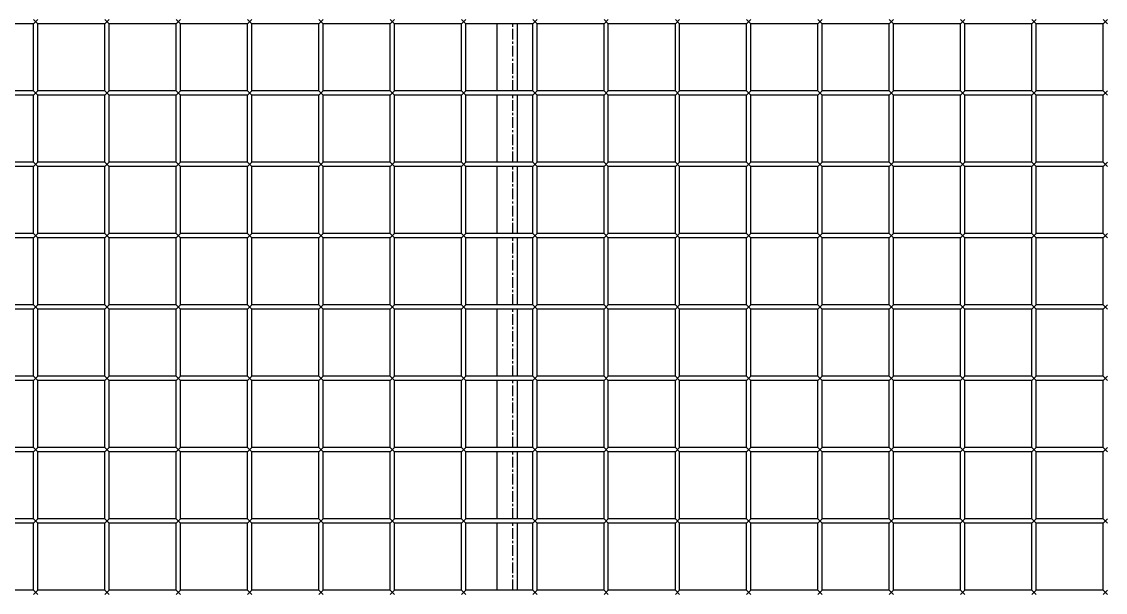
# Model space of a CAD drawing. Header units: millimetres. Extents: x -198529 to 244266, y -64 to 158464.
# Drawn here: x -172015 to -171256, y 119741 to 120141 of the extents above; entities that cross this region are included whole.
import ezdxf

# ---------------------------------------------------------------- set-up
doc = ezdxf.new("R2010")
doc.units = ezdxf.units.MM
doc.linetypes.add('CENTER', pattern=[12, 7.5, -1.5, 1.5, -1.5])
doc.layers.add('0-DCC', color=30, linetype='Continuous')

# ---------------------------------------------------------------- blocks, each defined once
blk = doc.blocks.new('DCC2850x2300(右)')
at = {"color": 0, "linetype": 'Continuous'}
for p, q in [((52286.5, -73603.48), (52283.5, -73606.48)), ((52286.5, -73606.48), (52283.5, -73603.48)), ((52286.5, -73606.48), (52333.5, -73606.48)), ((52286.5, -73653.48), (52286.5, -73606.48)), ((52336.5, -73603.48), (52333.5, -73606.48)), ((52336.5, -73606.48), (52333.5, -73603.48)), ((52333.5, -73653.48), (52333.5, -73606.48)), ((52336.5, -73606.48), (52383.5, -73606.48)), ((52336.5, -73653.48), (52336.5, -73606.48)), ((52386.5, -73603.48), (52383.5, -73606.48)), ((52386.5, -73606.48), (52383.5, -73603.48)), ((52383.5, -73653.48), (52383.5, -73606.48)), ((52386.5, -73606.48), (52433.5, -73606.48)), ((52386.5, -73653.48), (52386.5, -73606.48)), ((52436.5, -73603.48), (52433.5, -73606.48)), ((52436.5, -73606.48), (52433.5, -73603.48)), ((52433.5, -73653.48), (52433.5, -73606.48)), ((52436.5, -73606.48), (52483.5, -73606.48)), ((52436.5, -73653.48), (52436.5, -73606.48)), ((52486.5, -73603.48), (52483.5, -73606.48)), ((52486.5, -73606.48), (52483.5, -73603.48)), ((52483.5, -73653.48), (52483.5, -73606.48)), ((52486.5, -73653.48), (52486.5, -73606.48)), ((52486.5, -73606.48), (52533.5, -73606.48)), ((52536.5, -73603.48), (52533.5, -73606.48)), ((52536.5, -73606.48), (52533.5, -73603.48)), ((52533.5, -73653.48), (52533.5, -73606.48)), ((52536.5, -73653.48), (52536.5, -73606.48)), ((52536.5, -73606.48), (52583.5, -73606.48)), ((52586.5, -73603.48), (52583.5, -73606.48)), ((52586.5, -73606.48), (52583.5, -73603.48)), ((52583.5, -73653.48), (52583.5, -73606.48)), ((52586.5, -73653.48), (52586.5, -73606.48)), ((52586.5, -73606.48), (52633.5, -73606.48)), ((52636.5, -73603.48), (52633.5, -73606.48)), ((52636.5, -73606.48), (52633.5, -73603.48)), ((52633.5, -73653.48), (52633.5, -73606.48)), ((52636.5, -73653.48), (52636.5, -73606.48)), ((52636.5, -73606.48), (52683.5, -73606.48)), ((52686.5, -73603.48), (52683.5, -73606.48)), ((52686.5, -73606.48), (52683.5, -73603.48)), ((52683.5, -73653.48), (52683.5, -73606.48)), ((52686.5, -73653.48), (52686.5, -73606.48)), ((52686.5, -73606.48), (52733.5, -73606.48)), ((52697.5, -73606.48), (52697.5, -73653.48)), ((52711.5, -73653.48), (52711.5, -73606.48)), ((52736.5, -73603.48), (52733.5, -73606.48)), ((52736.5, -73606.48), (52733.5, -73603.48)), ((52733.5, -73653.48), (52733.5, -73606.48)), ((52736.5, -73653.48), (52736.5, -73606.48)), ((52736.5, -73606.48), (52783.5, -73606.48)), ((52786.5, -73603.48), (52783.5, -73606.48)), ((52786.5, -73606.48), (52783.5, -73603.48)), ((52783.5, -73653.48), (52783.5, -73606.48)), ((52786.5, -73653.48), (52786.5, -73606.48)), ((52786.5, -73606.48), (52833.5, -73606.48)), ((52836.5, -73603.48), (52833.5, -73606.48)), ((52836.5, -73606.48), (52833.5, -73603.48)), ((52833.5, -73653.48), (52833.5, -73606.48)), ((52836.5, -73653.48), (52836.5, -73606.48)), ((52836.5, -73606.48), (52883.5, -73606.48)), ((52886.5, -73603.48), (52883.5, -73606.48)), ((52886.5, -73606.48), (52883.5, -73603.48)), ((52883.5, -73653.48), (52883.5, -73606.48)), ((52886.5, -73653.48), (52886.5, -73606.48)), ((52886.5, -73606.48), (52933.5, -73606.48)), ((52936.5, -73603.48), (52933.5, -73606.48)), ((52936.5, -73606.48), (52933.5, -73603.48)), ((52933.5, -73653.48), (52933.5, -73606.48)), ((52936.5, -73653.48), (52936.5, -73606.48)), ((52936.5, -73606.48), (52983.5, -73606.48)), ((52986.5, -73603.48), (52983.5, -73606.48)), ((52986.5, -73606.48), (52983.5, -73603.48)), ((52983.5, -73653.48), (52983.5, -73606.48)), ((52986.5, -73653.48), (52986.5, -73606.48)), ((52986.5, -73606.48), (53033.5, -73606.48)), ((53036.5, -73603.48), (53033.5, -73606.48)), ((53036.5, -73606.48), (53033.5, -73603.48)), ((53033.5, -73653.48), (53033.5, -73606.48)), ((53036.5, -73653.48), (53036.5, -73606.48)), ((53036.5, -73606.48), (53083.5, -73606.48)), ((52286.5, -73653.48), (52283.5, -73656.48)), ((52286.5, -73656.48), (52283.5, -73653.48)), ((52286.5, -73653.48), (52333.5, -73653.48)), ((52336.5, -73653.48), (52333.5, -73656.48)), ((52336.5, -73656.48), (52333.5, -73653.48)), ((52336.5, -73653.48), (52383.5, -73653.48)), ((52386.5, -73653.48), (52383.5, -73656.48)), ((52386.5, -73656.48), (52383.5, -73653.48)), ((52386.5, -73653.48), (52433.5, -73653.48)), ((52436.5, -73653.48), (52433.5, -73656.48)), ((52436.5, -73656.48), (52433.5, -73653.48)), ((52436.5, -73653.48), (52483.5, -73653.48)), ((52486.5, -73653.48), (52483.5, -73656.48)), ((52486.5, -73656.48), (52483.5, -73653.48)), ((52486.5, -73653.48), (52533.5, -73653.48)), ((52536.5, -73653.48), (52533.5, -73656.48)), ((52536.5, -73656.48), (52533.5, -73653.48)), ((52536.5, -73653.48), (52583.5, -73653.48)), ((52586.5, -73653.48), (52583.5, -73656.48)), ((52586.5, -73656.48), (52583.5, -73653.48)), ((52586.5, -73653.48), (52633.5, -73653.48)), ((52636.5, -73653.48), (52633.5, -73656.48)), ((52636.5, -73656.48), (52633.5, -73653.48)), ((52636.5, -73653.48), (52683.5, -73653.48)), ((52686.5, -73653.48), (52683.5, -73656.48)), ((52686.5, -73656.48), (52683.5, -73653.48)), ((52686.5, -73653.48), (52733.5, -73653.48)), ((52736.5, -73653.48), (52733.5, -73656.48)), ((52736.5, -73656.48), (52733.5, -73653.48)), ((52736.5, -73653.48), (52783.5, -73653.48)), ((52786.5, -73653.48), (52783.5, -73656.48)), ((52786.5, -73656.48), (52783.5, -73653.48)), ((52786.5, -73653.48), (52833.5, -73653.48)), ((52836.5, -73653.48), (52833.5, -73656.48)), ((52836.5, -73656.48), (52833.5, -73653.48)), ((52836.5, -73653.48), (52883.5, -73653.48)), ((52886.5, -73653.48), (52883.5, -73656.48)), ((52886.5, -73656.48), (52883.5, -73653.48)), ((52886.5, -73653.48), (52933.5, -73653.48)), ((52936.5, -73653.48), (52933.5, -73656.48)), ((52936.5, -73656.48), (52933.5, -73653.48)), ((52936.5, -73653.48), (52983.5, -73653.48)), ((52986.5, -73653.48), (52983.5, -73656.48)), ((52986.5, -73656.48), (52983.5, -73653.48)), ((52986.5, -73653.48), (53033.5, -73653.48)), ((53036.5, -73653.48), (53033.5, -73656.48)), ((53036.5, -73656.48), (53033.5, -73653.48)), ((53036.5, -73653.48), (53083.5, -73653.48)), ((52286.5, -73656.48), (52333.5, -73656.48)), ((52286.5, -73703.48), (52286.5, -73656.48)), ((52333.5, -73703.48), (52333.5, -73656.48)), ((52336.5, -73656.48), (52383.5, -73656.48)), ((52336.5, -73703.48), (52336.5, -73656.48)), ((52383.5, -73703.48), (52383.5, -73656.48)), ((52386.5, -73656.48), (52433.5, -73656.48)), ((52386.5, -73703.48), (52386.5, -73656.48)), ((52433.5, -73703.48), (52433.5, -73656.48)), ((52436.5, -73656.48), (52483.5, -73656.48)), ((52436.5, -73703.48), (52436.5, -73656.48)), ((52483.5, -73703.48), (52483.5, -73656.48)), ((52486.5, -73703.48), (52486.5, -73656.48)), ((52486.5, -73656.48), (52533.5, -73656.48)), ((52533.5, -73703.48), (52533.5, -73656.48)), ((52536.5, -73703.48), (52536.5, -73656.48)), ((52536.5, -73656.48), (52583.5, -73656.48)), ((52583.5, -73703.48), (52583.5, -73656.48)), ((52586.5, -73703.48), (52586.5, -73656.48)), ((52586.5, -73656.48), (52633.5, -73656.48)), ((52633.5, -73703.48), (52633.5, -73656.48)), ((52636.5, -73703.48), (52636.5, -73656.48)), ((52636.5, -73656.48), (52683.5, -73656.48)), ((52683.5, -73703.48), (52683.5, -73656.48)), ((52686.5, -73703.48), (52686.5, -73656.48)), ((52686.5, -73656.48), (52733.5, -73656.48)), ((52697.5, -73656.48), (52697.5, -73703.48)), ((52711.5, -73703.48), (52711.5, -73656.48)), ((52733.5, -73703.48), (52733.5, -73656.48)), ((52736.5, -73703.48), (52736.5, -73656.48)), ((52736.5, -73656.48), (52783.5, -73656.48)), ((52783.5, -73703.48), (52783.5, -73656.48)), ((52786.5, -73703.48), (52786.5, -73656.48)), ((52786.5, -73656.48), (52833.5, -73656.48)), ((52833.5, -73703.48), (52833.5, -73656.48)), ((52836.5, -73703.48), (52836.5, -73656.48)), ((52836.5, -73656.48), (52883.5, -73656.48)), ((52883.5, -73703.48), (52883.5, -73656.48)), ((52886.5, -73703.48), (52886.5, -73656.48)), ((52886.5, -73656.48), (52933.5, -73656.48)), ((52933.5, -73703.48), (52933.5, -73656.48)), ((52936.5, -73703.48), (52936.5, -73656.48)), ((52936.5, -73656.48), (52983.5, -73656.48)), ((52983.5, -73703.48), (52983.5, -73656.48)), ((52986.5, -73703.48), (52986.5, -73656.48)), ((52986.5, -73656.48), (53033.5, -73656.48)), ((53033.5, -73703.48), (53033.5, -73656.48)), ((53036.5, -73703.48), (53036.5, -73656.48)), ((53036.5, -73656.48), (53083.5, -73656.48)), ((52286.5, -73703.48), (52283.5, -73706.48)), ((52286.5, -73706.48), (52283.5, -73703.48)), ((52286.5, -73703.48), (52333.5, -73703.48)), ((52286.5, -73706.48), (52333.5, -73706.48)), ((52286.5, -73753.48), (52286.5, -73706.48)), ((52336.5, -73703.48), (52333.5, -73706.48)), ((52336.5, -73706.48), (52333.5, -73703.48)), ((52333.5, -73753.48), (52333.5, -73706.48)), ((52336.5, -73703.48), (52383.5, -73703.48)), ((52336.5, -73706.48), (52383.5, -73706.48)), ((52336.5, -73753.48), (52336.5, -73706.48)), ((52386.5, -73703.48), (52383.5, -73706.48)), ((52386.5, -73706.48), (52383.5, -73703.48)), ((52383.5, -73753.48), (52383.5, -73706.48)), ((52386.5, -73703.48), (52433.5, -73703.48)), ((52386.5, -73706.48), (52433.5, -73706.48)), ((52386.5, -73753.48), (52386.5, -73706.48)), ((52436.5, -73703.48), (52433.5, -73706.48)), ((52436.5, -73706.48), (52433.5, -73703.48)), ((52433.5, -73753.48), (52433.5, -73706.48)), ((52436.5, -73703.48), (52483.5, -73703.48)), ((52436.5, -73706.48), (52483.5, -73706.48)), ((52436.5, -73753.48), (52436.5, -73706.48)), ((52486.5, -73703.48), (52483.5, -73706.48)), ((52486.5, -73706.48), (52483.5, -73703.48)), ((52483.5, -73753.48), (52483.5, -73706.48)), ((52486.5, -73703.48), (52533.5, -73703.48)), ((52486.5, -73753.48), (52486.5, -73706.48)), ((52486.5, -73706.48), (52533.5, -73706.48)), ((52536.5, -73703.48), (52533.5, -73706.48)), ((52536.5, -73706.48), (52533.5, -73703.48)), ((52533.5, -73753.48), (52533.5, -73706.48)), ((52536.5, -73703.48), (52583.5, -73703.48)), ((52536.5, -73753.48), (52536.5, -73706.48)), ((52536.5, -73706.48), (52583.5, -73706.48)), ((52586.5, -73703.48), (52583.5, -73706.48)), ((52586.5, -73706.48), (52583.5, -73703.48)), ((52583.5, -73753.48), (52583.5, -73706.48)), ((52586.5, -73703.48), (52633.5, -73703.48)), ((52586.5, -73753.48), (52586.5, -73706.48)), ((52586.5, -73706.48), (52633.5, -73706.48)), ((52636.5, -73703.48), (52633.5, -73706.48)), ((52636.5, -73706.48), (52633.5, -73703.48)), ((52633.5, -73753.48), (52633.5, -73706.48)), ((52636.5, -73703.48), (52683.5, -73703.48)), ((52636.5, -73753.48), (52636.5, -73706.48)), ((52636.5, -73706.48), (52683.5, -73706.48)), ((52686.5, -73703.48), (52683.5, -73706.48)), ((52686.5, -73706.48), (52683.5, -73703.48)), ((52683.5, -73753.48), (52683.5, -73706.48)), ((52686.5, -73703.48), (52733.5, -73703.48)), ((52686.5, -73753.48), (52686.5, -73706.48)), ((52686.5, -73706.48), (52733.5, -73706.48)), ((52697.5, -73706.48), (52697.5, -73753.48)), ((52711.5, -73753.48), (52711.5, -73706.48)), ((52736.5, -73703.48), (52733.5, -73706.48)), ((52736.5, -73706.48), (52733.5, -73703.48)), ((52733.5, -73753.48), (52733.5, -73706.48)), ((52736.5, -73703.48), (52783.5, -73703.48)), ((52736.5, -73753.48), (52736.5, -73706.48)), ((52736.5, -73706.48), (52783.5, -73706.48)), ((52786.5, -73703.48), (52783.5, -73706.48)), ((52786.5, -73706.48), (52783.5, -73703.48)), ((52783.5, -73753.48), (52783.5, -73706.48)), ((52786.5, -73703.48), (52833.5, -73703.48)), ((52786.5, -73753.48), (52786.5, -73706.48)), ((52786.5, -73706.48), (52833.5, -73706.48)), ((52836.5, -73703.48), (52833.5, -73706.48)), ((52836.5, -73706.48), (52833.5, -73703.48)), ((52833.5, -73753.48), (52833.5, -73706.48)), ((52836.5, -73703.48), (52883.5, -73703.48)), ((52836.5, -73753.48), (52836.5, -73706.48)), ((52836.5, -73706.48), (52883.5, -73706.48)), ((52886.5, -73703.48), (52883.5, -73706.48)), ((52886.5, -73706.48), (52883.5, -73703.48)), ((52883.5, -73753.48), (52883.5, -73706.48)), ((52886.5, -73703.48), (52933.5, -73703.48)), ((52886.5, -73753.48), (52886.5, -73706.48)), ((52886.5, -73706.48), (52933.5, -73706.48)), ((52936.5, -73703.48), (52933.5, -73706.48)), ((52936.5, -73706.48), (52933.5, -73703.48)), ((52933.5, -73753.48), (52933.5, -73706.48)), ((52936.5, -73703.48), (52983.5, -73703.48)), ((52936.5, -73753.48), (52936.5, -73706.48)), ((52936.5, -73706.48), (52983.5, -73706.48)), ((52986.5, -73703.48), (52983.5, -73706.48)), ((52986.5, -73706.48), (52983.5, -73703.48)), ((52983.5, -73753.48), (52983.5, -73706.48)), ((52986.5, -73703.48), (53033.5, -73703.48)), ((52986.5, -73753.48), (52986.5, -73706.48)), ((52986.5, -73706.48), (53033.5, -73706.48)), ((53036.5, -73703.48), (53033.5, -73706.48)), ((53036.5, -73706.48), (53033.5, -73703.48)), ((53033.5, -73753.48), (53033.5, -73706.48)), ((53036.5, -73703.48), (53083.5, -73703.48)), ((53036.5, -73753.48), (53036.5, -73706.48)), ((53036.5, -73706.48), (53083.5, -73706.48)), ((52286.5, -73753.48), (52283.5, -73756.48)), ((52286.5, -73756.48), (52283.5, -73753.48)), ((52286.5, -73753.48), (52333.5, -73753.48)), ((52286.5, -73756.48), (52333.5, -73756.48)), ((52286.5, -73803.48), (52286.5, -73756.48)), ((52336.5, -73753.48), (52333.5, -73756.48)), ((52336.5, -73756.48), (52333.5, -73753.48)), ((52333.5, -73803.48), (52333.5, -73756.48)), ((52336.5, -73753.48), (52383.5, -73753.48)), ((52336.5, -73756.48), (52383.5, -73756.48)), ((52336.5, -73803.48), (52336.5, -73756.48)), ((52386.5, -73753.48), (52383.5, -73756.48)), ((52386.5, -73756.48), (52383.5, -73753.48)), ((52383.5, -73803.48), (52383.5, -73756.48)), ((52386.5, -73753.48), (52433.5, -73753.48)), ((52386.5, -73756.48), (52433.5, -73756.48)), ((52386.5, -73803.48), (52386.5, -73756.48)), ((52436.5, -73753.48), (52433.5, -73756.48)), ((52436.5, -73756.48), (52433.5, -73753.48)), ((52433.5, -73803.48), (52433.5, -73756.48)), ((52436.5, -73753.48), (52483.5, -73753.48)), ((52436.5, -73756.48), (52483.5, -73756.48)), ((52436.5, -73803.48), (52436.5, -73756.48)), ((52486.5, -73753.48), (52483.5, -73756.48)), ((52486.5, -73756.48), (52483.5, -73753.48)), ((52483.5, -73803.48), (52483.5, -73756.48)), ((52486.5, -73753.48), (52533.5, -73753.48)), ((52486.5, -73756.48), (52533.5, -73756.48)), ((52486.5, -73803.48), (52486.5, -73756.48)), ((52536.5, -73753.48), (52533.5, -73756.48)), ((52536.5, -73756.48), (52533.5, -73753.48)), ((52533.5, -73803.48), (52533.5, -73756.48)), ((52536.5, -73753.48), (52583.5, -73753.48)), ((52536.5, -73756.48), (52583.5, -73756.48)), ((52536.5, -73803.48), (52536.5, -73756.48)), ((52586.5, -73753.48), (52583.5, -73756.48)), ((52586.5, -73756.48), (52583.5, -73753.48)), ((52583.5, -73803.48), (52583.5, -73756.48)), ((52586.5, -73753.48), (52633.5, -73753.48)), ((52586.5, -73756.48), (52633.5, -73756.48)), ((52586.5, -73803.48), (52586.5, -73756.48)), ((52636.5, -73753.48), (52633.5, -73756.48)), ((52636.5, -73756.48), (52633.5, -73753.48)), ((52633.5, -73803.48), (52633.5, -73756.48)), ((52636.5, -73753.48), (52683.5, -73753.48)), ((52636.5, -73803.48), (52636.5, -73756.48)), ((52636.5, -73756.48), (52683.5, -73756.48)), ((52686.5, -73753.48), (52683.5, -73756.48)), ((52686.5, -73756.48), (52683.5, -73753.48)), ((52683.5, -73803.48), (52683.5, -73756.48)), ((52686.5, -73753.48), (52733.5, -73753.48)), ((52686.5, -73803.48), (52686.5, -73756.48)), ((52686.5, -73756.48), (52733.5, -73756.48)), ((52697.5, -73756.48), (52697.5, -73803.48)), ((52711.5, -73803.48), (52711.5, -73756.48)), ((52736.5, -73753.48), (52733.5, -73756.48)), ((52736.5, -73756.48), (52733.5, -73753.48)), ((52733.5, -73803.48), (52733.5, -73756.48)), ((52736.5, -73753.48), (52783.5, -73753.48)), ((52736.5, -73803.48), (52736.5, -73756.48)), ((52736.5, -73756.48), (52783.5, -73756.48)), ((52786.5, -73753.48), (52783.5, -73756.48)), ((52786.5, -73756.48), (52783.5, -73753.48)), ((52783.5, -73803.48), (52783.5, -73756.48)), ((52786.5, -73753.48), (52833.5, -73753.48)), ((52786.5, -73803.48), (52786.5, -73756.48)), ((52786.5, -73756.48), (52833.5, -73756.48)), ((52836.5, -73753.48), (52833.5, -73756.48)), ((52836.5, -73756.48), (52833.5, -73753.48)), ((52833.5, -73803.48), (52833.5, -73756.48)), ((52836.5, -73753.48), (52883.5, -73753.48)), ((52836.5, -73803.48), (52836.5, -73756.48)), ((52836.5, -73756.48), (52883.5, -73756.48)), ((52886.5, -73753.48), (52883.5, -73756.48)), ((52886.5, -73756.48), (52883.5, -73753.48)), ((52883.5, -73803.48), (52883.5, -73756.48)), ((52886.5, -73753.48), (52933.5, -73753.48)), ((52886.5, -73803.48), (52886.5, -73756.48)), ((52886.5, -73756.48), (52933.5, -73756.48)), ((52936.5, -73753.48), (52933.5, -73756.48)), ((52936.5, -73756.48), (52933.5, -73753.48)), ((52933.5, -73803.48), (52933.5, -73756.48)), ((52936.5, -73753.48), (52983.5, -73753.48)), ((52936.5, -73803.48), (52936.5, -73756.48)), ((52936.5, -73756.48), (52983.5, -73756.48)), ((52986.5, -73753.48), (52983.5, -73756.48)), ((52986.5, -73756.48), (52983.5, -73753.48)), ((52983.5, -73803.48), (52983.5, -73756.48)), ((52986.5, -73753.48), (53033.5, -73753.48)), ((52986.5, -73803.48), (52986.5, -73756.48)), ((52986.5, -73756.48), (53033.5, -73756.48)), ((53036.5, -73753.48), (53033.5, -73756.48)), ((53036.5, -73756.48), (53033.5, -73753.48)), ((53033.5, -73803.48), (53033.5, -73756.48)), ((53036.5, -73753.48), (53083.5, -73753.48)), ((53036.5, -73803.48), (53036.5, -73756.48)), ((53036.5, -73756.48), (53083.5, -73756.48)), ((52286.5, -73803.48), (52283.5, -73806.48)), ((52286.5, -73806.48), (52283.5, -73803.48)), ((52286.5, -73803.48), (52333.5, -73803.48)), ((52286.5, -73806.48), (52333.5, -73806.48)), ((52286.5, -73853.48), (52286.5, -73806.48)), ((52336.5, -73803.48), (52333.5, -73806.48)), ((52336.5, -73806.48), (52333.5, -73803.48)), ((52333.5, -73853.48), (52333.5, -73806.48)), ((52336.5, -73803.48), (52383.5, -73803.48)), ((52336.5, -73806.48), (52383.5, -73806.48)), ((52336.5, -73853.48), (52336.5, -73806.48)), ((52386.5, -73803.48), (52383.5, -73806.48)), ((52386.5, -73806.48), (52383.5, -73803.48)), ((52383.5, -73853.48), (52383.5, -73806.48)), ((52386.5, -73803.48), (52433.5, -73803.48)), ((52386.5, -73806.48), (52433.5, -73806.48)), ((52386.5, -73853.48), (52386.5, -73806.48)), ((52436.5, -73803.48), (52433.5, -73806.48)), ((52436.5, -73806.48), (52433.5, -73803.48)), ((52433.5, -73853.48), (52433.5, -73806.48)), ((52436.5, -73803.48), (52483.5, -73803.48)), ((52436.5, -73806.48), (52483.5, -73806.48)), ((52436.5, -73853.48), (52436.5, -73806.48)), ((52486.5, -73803.48), (52483.5, -73806.48)), ((52486.5, -73806.48), (52483.5, -73803.48)), ((52483.5, -73853.48), (52483.5, -73806.48)), ((52486.5, -73803.48), (52533.5, -73803.48)), ((52486.5, -73806.48), (52533.5, -73806.48)), ((52486.5, -73853.48), (52486.5, -73806.48)), ((52536.5, -73803.48), (52533.5, -73806.48)), ((52536.5, -73806.48), (52533.5, -73803.48)), ((52533.5, -73853.48), (52533.5, -73806.48)), ((52536.5, -73803.48), (52583.5, -73803.48)), ((52536.5, -73806.48), (52583.5, -73806.48)), ((52536.5, -73853.48), (52536.5, -73806.48)), ((52586.5, -73803.48), (52583.5, -73806.48)), ((52586.5, -73806.48), (52583.5, -73803.48)), ((52583.5, -73853.48), (52583.5, -73806.48)), ((52586.5, -73803.48), (52633.5, -73803.48)), ((52586.5, -73806.48), (52633.5, -73806.48)), ((52586.5, -73853.48), (52586.5, -73806.48)), ((52636.5, -73803.48), (52633.5, -73806.48)), ((52636.5, -73806.48), (52633.5, -73803.48)), ((52633.5, -73853.48), (52633.5, -73806.48)), ((52636.5, -73803.48), (52683.5, -73803.48)), ((52636.5, -73853.48), (52636.5, -73806.48)), ((52636.5, -73806.48), (52683.5, -73806.48)), ((52686.5, -73803.48), (52683.5, -73806.48)), ((52686.5, -73806.48), (52683.5, -73803.48)), ((52683.5, -73853.48), (52683.5, -73806.48)), ((52686.5, -73803.48), (52733.5, -73803.48)), ((52686.5, -73853.48), (52686.5, -73806.48)), ((52686.5, -73806.48), (52733.5, -73806.48)), ((52697.5, -73806.48), (52697.5, -73853.48)), ((52711.5, -73853.48), (52711.5, -73806.48)), ((52736.5, -73803.48), (52733.5, -73806.48)), ((52736.5, -73806.48), (52733.5, -73803.48)), ((52733.5, -73853.48), (52733.5, -73806.48)), ((52736.5, -73803.48), (52783.5, -73803.48)), ((52736.5, -73853.48), (52736.5, -73806.48)), ((52736.5, -73806.48), (52783.5, -73806.48)), ((52786.5, -73803.48), (52783.5, -73806.48)), ((52786.5, -73806.48), (52783.5, -73803.48)), ((52783.5, -73853.48), (52783.5, -73806.48)), ((52786.5, -73803.48), (52833.5, -73803.48)), ((52786.5, -73853.48), (52786.5, -73806.48)), ((52786.5, -73806.48), (52833.5, -73806.48)), ((52836.5, -73803.48), (52833.5, -73806.48)), ((52836.5, -73806.48), (52833.5, -73803.48)), ((52833.5, -73853.48), (52833.5, -73806.48)), ((52836.5, -73803.48), (52883.5, -73803.48)), ((52836.5, -73853.48), (52836.5, -73806.48)), ((52836.5, -73806.48), (52883.5, -73806.48)), ((52886.5, -73803.48), (52883.5, -73806.48)), ((52886.5, -73806.48), (52883.5, -73803.48)), ((52883.5, -73853.48), (52883.5, -73806.48)), ((52886.5, -73803.48), (52933.5, -73803.48)), ((52886.5, -73853.48), (52886.5, -73806.48)), ((52886.5, -73806.48), (52933.5, -73806.48)), ((52936.5, -73803.48), (52933.5, -73806.48)), ((52936.5, -73806.48), (52933.5, -73803.48)), ((52933.5, -73853.48), (52933.5, -73806.48)), ((52936.5, -73803.48), (52983.5, -73803.48)), ((52936.5, -73853.48), (52936.5, -73806.48)), ((52936.5, -73806.48), (52983.5, -73806.48)), ((52986.5, -73803.48), (52983.5, -73806.48)), ((52986.5, -73806.48), (52983.5, -73803.48)), ((52983.5, -73853.48), (52983.5, -73806.48)), ((52986.5, -73803.48), (53033.5, -73803.48)), ((52986.5, -73853.48), (52986.5, -73806.48)), ((52986.5, -73806.48), (53033.5, -73806.48)), ((53036.5, -73803.48), (53033.5, -73806.48)), ((53036.5, -73806.48), (53033.5, -73803.48)), ((53033.5, -73853.48), (53033.5, -73806.48)), ((53036.5, -73803.48), (53083.5, -73803.48)), ((53036.5, -73853.48), (53036.5, -73806.48)), ((53036.5, -73806.48), (53083.5, -73806.48)), ((52286.5, -73853.48), (52283.5, -73856.48)), ((52286.5, -73856.48), (52283.5, -73853.48)), ((52286.5, -73853.48), (52333.5, -73853.48)), ((52286.5, -73856.48), (52333.5, -73856.48)), ((52286.5, -73903.48), (52286.5, -73856.48)), ((52336.5, -73853.48), (52333.5, -73856.48)), ((52336.5, -73856.48), (52333.5, -73853.48)), ((52333.5, -73903.48), (52333.5, -73856.48)), ((52336.5, -73853.48), (52383.5, -73853.48)), ((52336.5, -73856.48), (52383.5, -73856.48)), ((52336.5, -73903.48), (52336.5, -73856.48)), ((52386.5, -73853.48), (52383.5, -73856.48)), ((52386.5, -73856.48), (52383.5, -73853.48)), ((52383.5, -73903.48), (52383.5, -73856.48)), ((52386.5, -73853.48), (52433.5, -73853.48)), ((52386.5, -73856.48), (52433.5, -73856.48)), ((52386.5, -73903.48), (52386.5, -73856.48)), ((52436.5, -73853.48), (52433.5, -73856.48)), ((52436.5, -73856.48), (52433.5, -73853.48)), ((52433.5, -73903.48), (52433.5, -73856.48)), ((52436.5, -73853.48), (52483.5, -73853.48)), ((52436.5, -73856.48), (52483.5, -73856.48)), ((52436.5, -73903.48), (52436.5, -73856.48)), ((52486.5, -73853.48), (52483.5, -73856.48)), ((52486.5, -73856.48), (52483.5, -73853.48)), ((52483.5, -73903.48), (52483.5, -73856.48)), ((52486.5, -73853.48), (52533.5, -73853.48)), ((52486.5, -73856.48), (52533.5, -73856.48)), ((52486.5, -73903.48), (52486.5, -73856.48)), ((52536.5, -73853.48), (52533.5, -73856.48)), ((52536.5, -73856.48), (52533.5, -73853.48)), ((52533.5, -73903.48), (52533.5, -73856.48)), ((52536.5, -73853.48), (52583.5, -73853.48)), ((52536.5, -73856.48), (52583.5, -73856.48)), ((52536.5, -73903.48), (52536.5, -73856.48)), ((52586.5, -73853.48), (52583.5, -73856.48)), ((52586.5, -73856.48), (52583.5, -73853.48)), ((52583.5, -73903.48), (52583.5, -73856.48)), ((52586.5, -73853.48), (52633.5, -73853.48)), ((52586.5, -73856.48), (52633.5, -73856.48)), ((52586.5, -73903.48), (52586.5, -73856.48)), ((52636.5, -73853.48), (52633.5, -73856.48)), ((52636.5, -73856.48), (52633.5, -73853.48)), ((52633.5, -73903.48), (52633.5, -73856.48)), ((52636.5, -73853.48), (52683.5, -73853.48)), ((52636.5, -73903.48), (52636.5, -73856.48)), ((52636.5, -73856.48), (52683.5, -73856.48)), ((52686.5, -73853.48), (52683.5, -73856.48)), ((52686.5, -73856.48), (52683.5, -73853.48)), ((52683.5, -73903.48), (52683.5, -73856.48)), ((52686.5, -73853.48), (52733.5, -73853.48)), ((52686.5, -73903.48), (52686.5, -73856.48)), ((52686.5, -73856.48), (52733.5, -73856.48)), ((52697.5, -73856.48), (52697.5, -73903.48)), ((52711.5, -73903.48), (52711.5, -73856.48)), ((52736.5, -73853.48), (52733.5, -73856.48)), ((52736.5, -73856.48), (52733.5, -73853.48)), ((52733.5, -73903.48), (52733.5, -73856.48)), ((52736.5, -73853.48), (52783.5, -73853.48)), ((52736.5, -73903.48), (52736.5, -73856.48)), ((52736.5, -73856.48), (52783.5, -73856.48)), ((52786.5, -73853.48), (52783.5, -73856.48)), ((52786.5, -73856.48), (52783.5, -73853.48)), ((52783.5, -73903.48), (52783.5, -73856.48)), ((52786.5, -73853.48), (52833.5, -73853.48)), ((52786.5, -73903.48), (52786.5, -73856.48)), ((52786.5, -73856.48), (52833.5, -73856.48)), ((52836.5, -73853.48), (52833.5, -73856.48)), ((52836.5, -73856.48), (52833.5, -73853.48)), ((52833.5, -73903.48), (52833.5, -73856.48)), ((52836.5, -73853.48), (52883.5, -73853.48)), ((52836.5, -73903.48), (52836.5, -73856.48)), ((52836.5, -73856.48), (52883.5, -73856.48)), ((52886.5, -73853.48), (52883.5, -73856.48)), ((52886.5, -73856.48), (52883.5, -73853.48)), ((52883.5, -73903.48), (52883.5, -73856.48)), ((52886.5, -73853.48), (52933.5, -73853.48)), ((52886.5, -73903.48), (52886.5, -73856.48)), ((52886.5, -73856.48), (52933.5, -73856.48)), ((52936.5, -73853.48), (52933.5, -73856.48)), ((52936.5, -73856.48), (52933.5, -73853.48)), ((52933.5, -73903.48), (52933.5, -73856.48)), ((52936.5, -73853.48), (52983.5, -73853.48)), ((52936.5, -73903.48), (52936.5, -73856.48)), ((52936.5, -73856.48), (52983.5, -73856.48)), ((52986.5, -73853.48), (52983.5, -73856.48)), ((52986.5, -73856.48), (52983.5, -73853.48)), ((52983.5, -73903.48), (52983.5, -73856.48)), ((52986.5, -73853.48), (53033.5, -73853.48)), ((52986.5, -73903.48), (52986.5, -73856.48)), ((52986.5, -73856.48), (53033.5, -73856.48)), ((53036.5, -73853.48), (53033.5, -73856.48)), ((53036.5, -73856.48), (53033.5, -73853.48)), ((53033.5, -73903.48), (53033.5, -73856.48)), ((53036.5, -73853.48), (53083.5, -73853.48)), ((53036.5, -73903.48), (53036.5, -73856.48)), ((53036.5, -73856.48), (53083.5, -73856.48)), ((52286.5, -73903.48), (52283.5, -73906.48)), ((52286.5, -73906.48), (52283.5, -73903.48)), ((52286.5, -73903.48), (52333.5, -73903.48)), ((52336.5, -73903.48), (52333.5, -73906.48)), ((52336.5, -73906.48), (52333.5, -73903.48)), ((52336.5, -73903.48), (52383.5, -73903.48)), ((52386.5, -73903.48), (52383.5, -73906.48)), ((52386.5, -73906.48), (52383.5, -73903.48)), ((52386.5, -73903.48), (52433.5, -73903.48)), ((52436.5, -73903.48), (52433.5, -73906.48)), ((52436.5, -73906.48), (52433.5, -73903.48)), ((52436.5, -73903.48), (52483.5, -73903.48)), ((52486.5, -73903.48), (52483.5, -73906.48)), ((52486.5, -73906.48), (52483.5, -73903.48)), ((52486.5, -73903.48), (52533.5, -73903.48)), ((52536.5, -73903.48), (52533.5, -73906.48)), ((52536.5, -73906.48), (52533.5, -73903.48)), ((52536.5, -73903.48), (52583.5, -73903.48)), ((52586.5, -73903.48), (52583.5, -73906.48)), ((52586.5, -73906.48), (52583.5, -73903.48)), ((52586.5, -73903.48), (52633.5, -73903.48)), ((52636.5, -73903.48), (52633.5, -73906.48)), ((52636.5, -73906.48), (52633.5, -73903.48)), ((52636.5, -73903.48), (52683.5, -73903.48)), ((52686.5, -73903.48), (52683.5, -73906.48)), ((52686.5, -73906.48), (52683.5, -73903.48)), ((52686.5, -73903.48), (52733.5, -73903.48)), ((52736.5, -73903.48), (52733.5, -73906.48)), ((52736.5, -73906.48), (52733.5, -73903.48)), ((52736.5, -73903.48), (52783.5, -73903.48)), ((52786.5, -73903.48), (52783.5, -73906.48)), ((52786.5, -73906.48), (52783.5, -73903.48)), ((52786.5, -73903.48), (52833.5, -73903.48)), ((52836.5, -73903.48), (52833.5, -73906.48)), ((52836.5, -73906.48), (52833.5, -73903.48)), ((52836.5, -73903.48), (52883.5, -73903.48)), ((52886.5, -73903.48), (52883.5, -73906.48)), ((52886.5, -73906.48), (52883.5, -73903.48)), ((52886.5, -73903.48), (52933.5, -73903.48)), ((52936.5, -73903.48), (52933.5, -73906.48)), ((52936.5, -73906.48), (52933.5, -73903.48)), ((52936.5, -73903.48), (52983.5, -73903.48)), ((52986.5, -73903.48), (52983.5, -73906.48)), ((52986.5, -73906.48), (52983.5, -73903.48)), ((52986.5, -73903.48), (53033.5, -73903.48)), ((53036.5, -73903.48), (53033.5, -73906.48)), ((53036.5, -73906.48), (53033.5, -73903.48)), ((53036.5, -73903.48), (53083.5, -73903.48)), ((52286.5, -73906.48), (52333.5, -73906.48)), ((52286.5, -73953.48), (52286.5, -73906.48)), ((52333.5, -73953.48), (52333.5, -73906.48)), ((52336.5, -73906.48), (52383.5, -73906.48)), ((52336.5, -73953.48), (52336.5, -73906.48)), ((52383.5, -73953.48), (52383.5, -73906.48)), ((52386.5, -73906.48), (52433.5, -73906.48)), ((52386.5, -73953.48), (52386.5, -73906.48)), ((52433.5, -73953.48), (52433.5, -73906.48)), ((52436.5, -73906.48), (52483.5, -73906.48)), ((52436.5, -73953.48), (52436.5, -73906.48)), ((52483.5, -73953.48), (52483.5, -73906.48)), ((52486.5, -73906.48), (52533.5, -73906.48)), ((52486.5, -73953.48), (52486.5, -73906.48)), ((52533.5, -73953.48), (52533.5, -73906.48)), ((52536.5, -73906.48), (52583.5, -73906.48)), ((52536.5, -73953.48), (52536.5, -73906.48)), ((52583.5, -73953.48), (52583.5, -73906.48)), ((52586.5, -73906.48), (52633.5, -73906.48)), ((52586.5, -73953.48), (52586.5, -73906.48)), ((52633.5, -73953.48), (52633.5, -73906.48)), ((52636.5, -73906.48), (52683.5, -73906.48)), ((52636.5, -73953.48), (52636.5, -73906.48)), ((52683.5, -73953.48), (52683.5, -73906.48)), ((52686.5, -73906.48), (52733.5, -73906.48)), ((52686.5, -73953.48), (52686.5, -73906.48)), ((52697.5, -73906.48), (52697.5, -73953.48)), ((52711.5, -73953.48), (52711.5, -73906.48)), ((52733.5, -73953.48), (52733.5, -73906.48)), ((52736.5, -73906.48), (52783.5, -73906.48)), ((52736.5, -73953.48), (52736.5, -73906.48)), ((52783.5, -73953.48), (52783.5, -73906.48)), ((52786.5, -73953.48), (52786.5, -73906.48)), ((52786.5, -73906.48), (52833.5, -73906.48)), ((52833.5, -73953.48), (52833.5, -73906.48)), ((52836.5, -73953.48), (52836.5, -73906.48)), ((52836.5, -73906.48), (52883.5, -73906.48)), ((52883.5, -73953.48), (52883.5, -73906.48)), ((52886.5, -73953.48), (52886.5, -73906.48)), ((52886.5, -73906.48), (52933.5, -73906.48)), ((52933.5, -73953.48), (52933.5, -73906.48)), ((52936.5, -73953.48), (52936.5, -73906.48)), ((52936.5, -73906.48), (52983.5, -73906.48)), ((52983.5, -73953.48), (52983.5, -73906.48)), ((52986.5, -73953.48), (52986.5, -73906.48)), ((52986.5, -73906.48), (53033.5, -73906.48)), ((53033.5, -73953.48), (53033.5, -73906.48)), ((53036.5, -73953.48), (53036.5, -73906.48)), ((53036.5, -73906.48), (53083.5, -73906.48)), ((52286.5, -73953.48), (52283.5, -73956.48)), ((52286.5, -73956.48), (52283.5, -73953.48)), ((52286.5, -73953.48), (52333.5, -73953.48)), ((52286.5, -73956.48), (52333.5, -73956.48)), ((52286.5, -74003.48), (52286.5, -73956.48)), ((52336.5, -73953.48), (52333.5, -73956.48)), ((52336.5, -73956.48), (52333.5, -73953.48)), ((52333.5, -74003.48), (52333.5, -73956.48)), ((52336.5, -73953.48), (52383.5, -73953.48)), ((52336.5, -73956.48), (52383.5, -73956.48)), ((52336.5, -74003.48), (52336.5, -73956.48)), ((52386.5, -73953.48), (52383.5, -73956.48)), ((52386.5, -73956.48), (52383.5, -73953.48)), ((52383.5, -74003.48), (52383.5, -73956.48)), ((52386.5, -73953.48), (52433.5, -73953.48)), ((52386.5, -73956.48), (52433.5, -73956.48)), ((52386.5, -74003.48), (52386.5, -73956.48)), ((52436.5, -73953.48), (52433.5, -73956.48)), ((52436.5, -73956.48), (52433.5, -73953.48)), ((52433.5, -74003.48), (52433.5, -73956.48)), ((52436.5, -73953.48), (52483.5, -73953.48)), ((52436.5, -73956.48), (52483.5, -73956.48)), ((52436.5, -74003.48), (52436.5, -73956.48)), ((52486.5, -73953.48), (52483.5, -73956.48)), ((52486.5, -73956.48), (52483.5, -73953.48)), ((52483.5, -74003.48), (52483.5, -73956.48)), ((52486.5, -73953.48), (52533.5, -73953.48)), ((52486.5, -73956.48), (52533.5, -73956.48)), ((52486.5, -74003.48), (52486.5, -73956.48)), ((52536.5, -73953.48), (52533.5, -73956.48)), ((52536.5, -73956.48), (52533.5, -73953.48)), ((52533.5, -74003.48), (52533.5, -73956.48)), ((52536.5, -73953.48), (52583.5, -73953.48)), ((52536.5, -73956.48), (52583.5, -73956.48)), ((52536.5, -74003.48), (52536.5, -73956.48)), ((52586.5, -73953.48), (52583.5, -73956.48)), ((52586.5, -73956.48), (52583.5, -73953.48)), ((52583.5, -74003.48), (52583.5, -73956.48)), ((52586.5, -73953.48), (52633.5, -73953.48)), ((52586.5, -73956.48), (52633.5, -73956.48)), ((52586.5, -74003.48), (52586.5, -73956.48)), ((52636.5, -73953.48), (52633.5, -73956.48)), ((52636.5, -73956.48), (52633.5, -73953.48)), ((52633.5, -74003.48), (52633.5, -73956.48)), ((52636.5, -73953.48), (52683.5, -73953.48)), ((52636.5, -73956.48), (52683.5, -73956.48)), ((52636.5, -74003.48), (52636.5, -73956.48)), ((52686.5, -73953.48), (52683.5, -73956.48)), ((52686.5, -73956.48), (52683.5, -73953.48)), ((52683.5, -74003.48), (52683.5, -73956.48)), ((52686.5, -73953.48), (52733.5, -73953.48)), ((52686.5, -73956.48), (52733.5, -73956.48)), ((52686.5, -74003.48), (52686.5, -73956.48)), ((52697.5, -73956.48), (52697.5, -74003.48)), ((52711.5, -74003.48), (52711.5, -73956.48)), ((52736.5, -73953.48), (52733.5, -73956.48)), ((52736.5, -73956.48), (52733.5, -73953.48)), ((52733.5, -74003.48), (52733.5, -73956.48)), ((52736.5, -73953.48), (52783.5, -73953.48)), ((52736.5, -73956.48), (52783.5, -73956.48)), ((52736.5, -74003.48), (52736.5, -73956.48)), ((52786.5, -73953.48), (52783.5, -73956.48)), ((52786.5, -73956.48), (52783.5, -73953.48)), ((52783.5, -74003.48), (52783.5, -73956.48)), ((52786.5, -73953.48), (52833.5, -73953.48)), ((52786.5, -74003.48), (52786.5, -73956.48)), ((52786.5, -73956.48), (52833.5, -73956.48)), ((52836.5, -73953.48), (52833.5, -73956.48)), ((52836.5, -73956.48), (52833.5, -73953.48)), ((52833.5, -74003.48), (52833.5, -73956.48)), ((52836.5, -73953.48), (52883.5, -73953.48)), ((52836.5, -74003.48), (52836.5, -73956.48)), ((52836.5, -73956.48), (52883.5, -73956.48)), ((52886.5, -73953.48), (52883.5, -73956.48)), ((52886.5, -73956.48), (52883.5, -73953.48)), ((52883.5, -74003.48), (52883.5, -73956.48)), ((52886.5, -73953.48), (52933.5, -73953.48)), ((52886.5, -74003.48), (52886.5, -73956.48)), ((52886.5, -73956.48), (52933.5, -73956.48)), ((52936.5, -73953.48), (52933.5, -73956.48)), ((52936.5, -73956.48), (52933.5, -73953.48)), ((52933.5, -74003.48), (52933.5, -73956.48)), ((52936.5, -73953.48), (52983.5, -73953.48)), ((52936.5, -74003.48), (52936.5, -73956.48)), ((52936.5, -73956.48), (52983.5, -73956.48)), ((52986.5, -73953.48), (52983.5, -73956.48)), ((52986.5, -73956.48), (52983.5, -73953.48)), ((52983.5, -74003.48), (52983.5, -73956.48)), ((52986.5, -73953.48), (53033.5, -73953.48)), ((52986.5, -74003.48), (52986.5, -73956.48)), ((52986.5, -73956.48), (53033.5, -73956.48)), ((53036.5, -73953.48), (53033.5, -73956.48)), ((53036.5, -73956.48), (53033.5, -73953.48)), ((53033.5, -74003.48), (53033.5, -73956.48)), ((53036.5, -73953.48), (53083.5, -73953.48)), ((53036.5, -74003.48), (53036.5, -73956.48)), ((53036.5, -73956.48), (53083.5, -73956.48)), ((52286.5, -74003.48), (52283.5, -74006.48)), ((52286.5, -74006.48), (52283.5, -74003.48)), ((52286.5, -74003.48), (52333.5, -74003.48)), ((52336.5, -74003.48), (52333.5, -74006.48)), ((52336.5, -74006.48), (52333.5, -74003.48)), ((52336.5, -74003.48), (52383.5, -74003.48)), ((52386.5, -74003.48), (52383.5, -74006.48)), ((52386.5, -74006.48), (52383.5, -74003.48)), ((52386.5, -74003.48), (52433.5, -74003.48)), ((52436.5, -74003.48), (52433.5, -74006.48)), ((52436.5, -74006.48), (52433.5, -74003.48)), ((52436.5, -74003.48), (52483.5, -74003.48)), ((52486.5, -74003.48), (52483.5, -74006.48)), ((52486.5, -74006.48), (52483.5, -74003.48)), ((52486.5, -74003.48), (52533.5, -74003.48)), ((52536.5, -74003.48), (52533.5, -74006.48)), ((52536.5, -74006.48), (52533.5, -74003.48)), ((52536.5, -74003.48), (52583.5, -74003.48)), ((52586.5, -74003.48), (52583.5, -74006.48)), ((52586.5, -74006.48), (52583.5, -74003.48)), ((52586.5, -74003.48), (52633.5, -74003.48)), ((52636.5, -74003.48), (52633.5, -74006.48)), ((52636.5, -74006.48), (52633.5, -74003.48)), ((52636.5, -74003.48), (52683.5, -74003.48)), ((52686.5, -74003.48), (52683.5, -74006.48)), ((52686.5, -74006.48), (52683.5, -74003.48)), ((52686.5, -74003.48), (52733.5, -74003.48)), ((52736.5, -74003.48), (52733.5, -74006.48)), ((52736.5, -74006.48), (52733.5, -74003.48)), ((52736.5, -74003.48), (52783.5, -74003.48)), ((52786.5, -74003.48), (52783.5, -74006.48)), ((52786.5, -74006.48), (52783.5, -74003.48)), ((52786.5, -74003.48), (52833.5, -74003.48)), ((52836.5, -74003.48), (52833.5, -74006.48)), ((52836.5, -74006.48), (52833.5, -74003.48)), ((52836.5, -74003.48), (52883.5, -74003.48)), ((52886.5, -74003.48), (52883.5, -74006.48)), ((52886.5, -74006.48), (52883.5, -74003.48)), ((52886.5, -74003.48), (52933.5, -74003.48)), ((52936.5, -74003.48), (52933.5, -74006.48)), ((52936.5, -74006.48), (52933.5, -74003.48)), ((52936.5, -74003.48), (52983.5, -74003.48)), ((52986.5, -74003.48), (52983.5, -74006.48)), ((52986.5, -74006.48), (52983.5, -74003.48)), ((52986.5, -74003.48), (53033.5, -74003.48)), ((53036.5, -74003.48), (53033.5, -74006.48)), ((53036.5, -74006.48), (53033.5, -74003.48)), ((53036.5, -74003.48), (53083.5, -74003.48))]:
    blk.add_line(p, q, dxfattribs=at)
at = {"color": 0, "linetype": 'CENTER'}
for p, q in [((52700.5, -73653.48), (52700.5, -73606.48)), ((52700.5, -73703.48), (52700.5, -73656.48)), ((52700.5, -73753.48), (52700.5, -73706.48)), ((52700.5, -73803.48), (52700.5, -73756.48)), ((52700.5, -73853.48), (52700.5, -73806.48)), ((52700.5, -73903.48), (52700.5, -73856.48)), ((52700.5, -73953.48), (52700.5, -73906.48)), ((52700.5, -74003.48), (52700.5, -73956.48))]:
    blk.add_line(p, q, dxfattribs=at)

msp = doc.modelspace()

# ---------------------------------------------------------------- block references
at = {"layer": '0-DCC', "xscale": -1}
msp.add_blockref('DCC2850x2300(右)', (-118970.54, 193745.49), dxfattribs=at)

doc.saveas('drawing.dxf')
